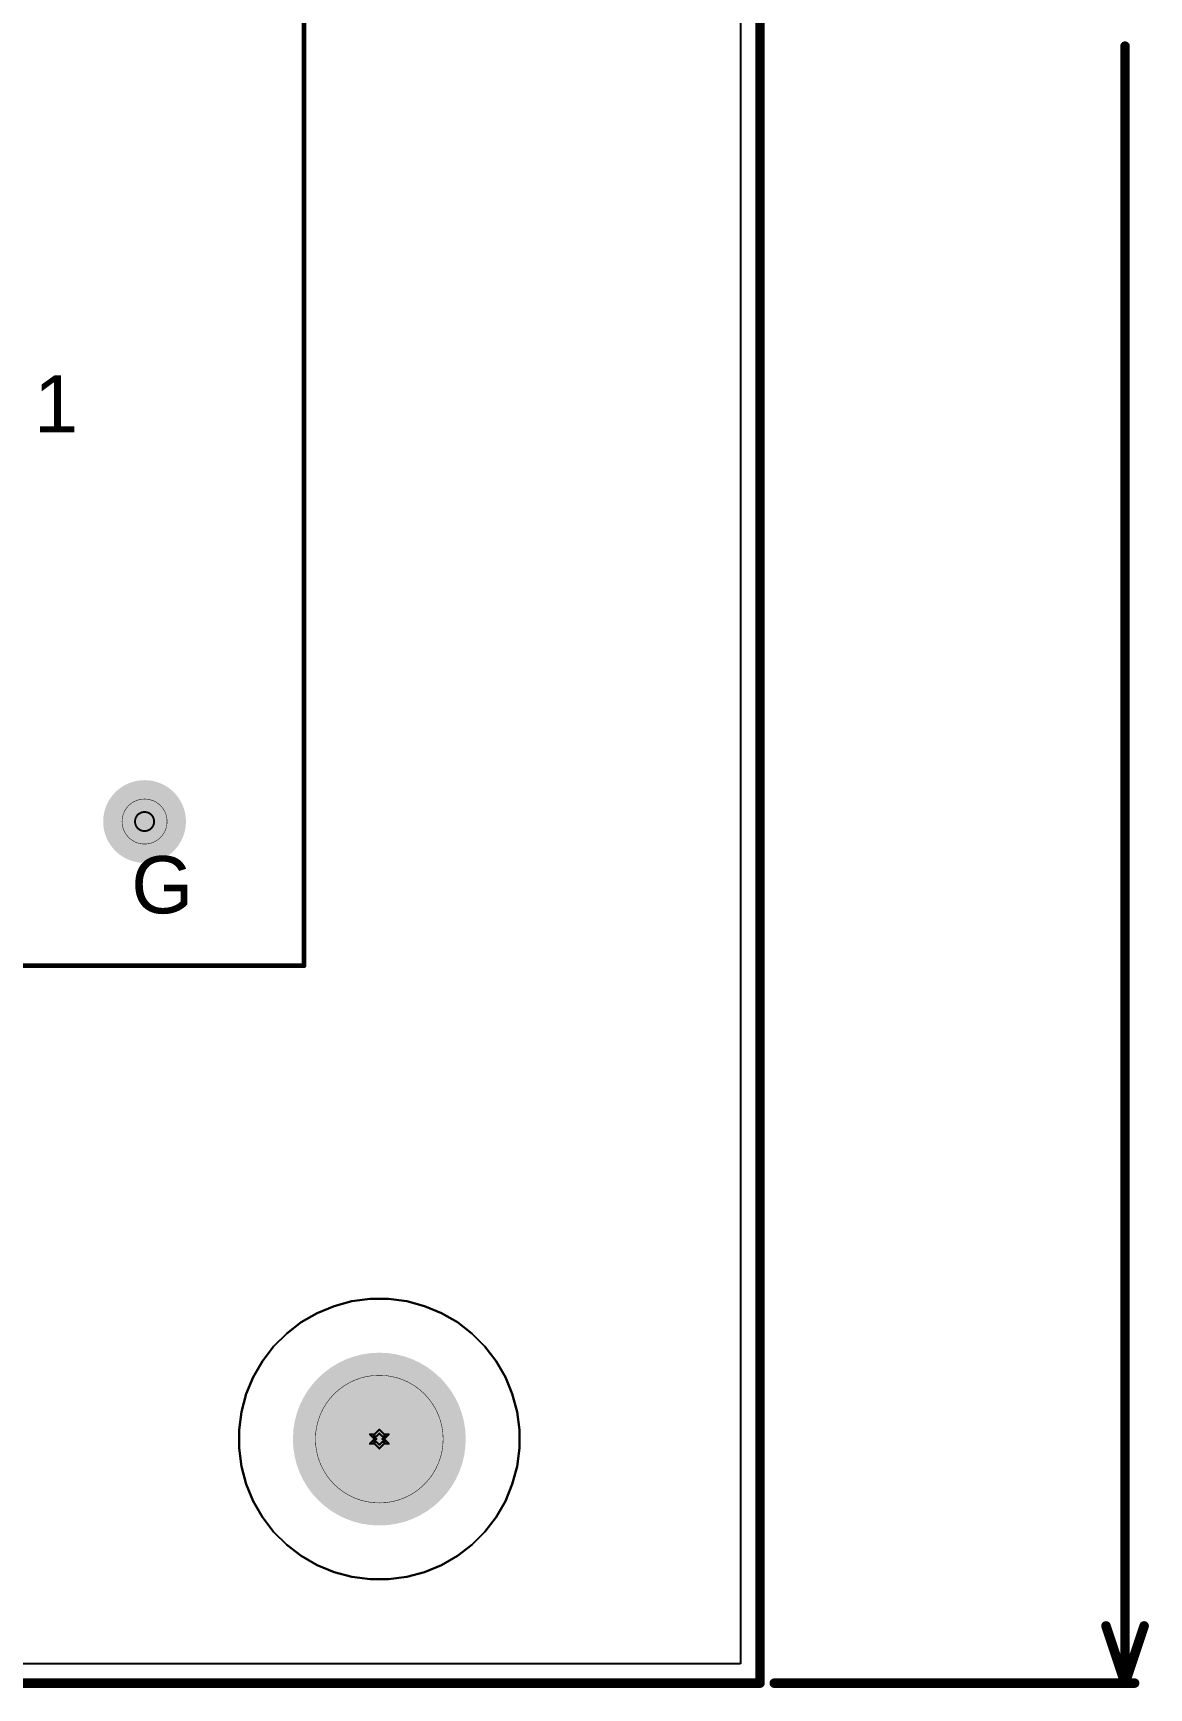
# Model space of a CAD drawing. Header units: inches. Extents: x 0 to 11.4, y 0 to 6.8.
# Drawn here: x 4.957 to 6.127, y -0.005 to 1.73 of the extents above; entities that cross this region are included whole.
import ezdxf

# ---------------------------------------------------------------- set-up
doc = ezdxf.new("R2010")
doc.units = ezdxf.units.IN
doc.header["$MEASUREMENT"] = 0
for name, color, linetype in [('Board Outline', 216, 'Continuous'), ('Bottom Layer', 5, 'Continuous'), ('Bottom Solder', 6, 'Continuous'), ('Dimension', 6, 'Continuous'), ('Drill Drawing', 1, 'Continuous'), ('Multi-Layer', 9, 'Continuous'), ('Pad Holes', 156, 'Continuous'), ('Top Layer', 1, 'Continuous'), ('Top Overlay', 2, 'Continuous'), ('Top Solder', 216, 'Continuous')]:
    doc.layers.add(name, color=color, linetype=linetype)
doc.styles.add('Arial', font='', dxfattribs={"height": 0.2})
doc.styles.get('Arial').set_extended_font_data('Arial')

# ---------------------------------------------------------------- blocks, each defined once
blk = doc.blocks.new('NC5FBV_B_59')
at = {"layer": 'Bottom Layer'}
h = blk.add_hatch(color=5, dxfattribs=at)
edge = h.paths.add_edge_path()
edge.add_arc((-0.15, 0.05), 0.0394, 0, 360)
h = blk.add_hatch(color=5, dxfattribs=at)
edge = h.paths.add_edge_path()
edge.add_arc((0.15, 0.025), 0.0394, 0, 360)
h = blk.add_hatch(color=5, dxfattribs=at)
edge = h.paths.add_edge_path()
edge.add_arc((-0.125, -0.1), 0.0394, 0, 360)
h = blk.add_hatch(color=5, dxfattribs=at)
edge = h.paths.add_edge_path()
edge.add_arc((0.125, -0.1), 0.0394, 0, 360)
h = blk.add_hatch(color=5, dxfattribs=at)
edge = h.paths.add_edge_path()
edge.add_arc((0, -0.175), 0.0394, 0, 360)
h = blk.add_hatch(color=5, dxfattribs=at)
edge = h.paths.add_edge_path()
edge.add_arc((0.325, -0.4), 0.0394, 0, 360)
at = {"layer": 'Bottom Solder'}
h = blk.add_hatch(color=6, dxfattribs=at)
edge = h.paths.add_edge_path()
edge.add_arc((-0.15, 0.05), 0.0434, 0, 360)
h = blk.add_hatch(color=6, dxfattribs=at)
edge = h.paths.add_edge_path()
edge.add_arc((0.15, 0.025), 0.0434, 0, 360)
h = blk.add_hatch(color=6, dxfattribs=at)
edge = h.paths.add_edge_path()
edge.add_arc((-0.125, -0.1), 0.0434, 0, 360)
h = blk.add_hatch(color=6, dxfattribs=at)
edge = h.paths.add_edge_path()
edge.add_arc((0.125, -0.1), 0.0434, 0, 360)
h = blk.add_hatch(color=6, dxfattribs=at)
edge = h.paths.add_edge_path()
edge.add_arc((0, -0.175), 0.0434, 0, 360)
h = blk.add_hatch(color=6, dxfattribs=at)
edge = h.paths.add_edge_path()
edge.add_arc((0.325, -0.4), 0.0434, 0, 360)
at = {"layer": 'Multi-Layer'}
h = blk.add_hatch(color=9, dxfattribs=at)
edge = h.paths.add_edge_path()
edge.add_arc((-0.15, 0.05), 0.0394, 0, 360)
h = blk.add_hatch(color=9, dxfattribs=at)
edge = h.paths.add_edge_path()
edge.add_arc((0.15, 0.025), 0.0394, 0, 360)
h = blk.add_hatch(color=9, dxfattribs=at)
edge = h.paths.add_edge_path()
edge.add_arc((-0.125, -0.1), 0.0394, 0, 360)
h = blk.add_hatch(color=9, dxfattribs=at)
edge = h.paths.add_edge_path()
edge.add_arc((0.125, -0.1), 0.0394, 0, 360)
h = blk.add_hatch(color=9, dxfattribs=at)
edge = h.paths.add_edge_path()
edge.add_arc((0, -0.175), 0.0394, 0, 360)
h = blk.add_hatch(color=9, dxfattribs=at)
edge = h.paths.add_edge_path()
edge.add_arc((0.325, -0.4), 0.0394, 0, 360)
at = {"layer": 'Pad Holes'}
h = blk.add_hatch(color=7, dxfattribs=at)
edge = h.paths.add_edge_path()
edge.add_arc((-0.15, 0.05), 0.0236, 0, 360)
h = blk.add_hatch(color=7, dxfattribs=at)
edge = h.paths.add_edge_path()
edge.add_arc((0.15, 0.025), 0.0236, 0, 360)
h = blk.add_hatch(color=7, dxfattribs=at)
edge = h.paths.add_edge_path()
edge.add_arc((-0.125, -0.1), 0.0236, 0, 360)
h = blk.add_hatch(color=7, dxfattribs=at)
edge = h.paths.add_edge_path()
edge.add_arc((0.125, -0.1), 0.0236, 0, 360)
h = blk.add_hatch(color=7, dxfattribs=at)
edge = h.paths.add_edge_path()
edge.add_arc((0, -0.175), 0.0236, 0, 360)
h = blk.add_hatch(color=7, dxfattribs=at)
edge = h.paths.add_edge_path()
edge.add_arc((0.325, -0.4), 0.0236, 0, 360)
at = {"layer": 'Top Layer'}
h = blk.add_hatch(color=1, dxfattribs=at)
edge = h.paths.add_edge_path()
edge.add_arc((-0.15, 0.05), 0.0394, 0, 360)
h = blk.add_hatch(color=1, dxfattribs=at)
edge = h.paths.add_edge_path()
edge.add_arc((0.15, 0.025), 0.0394, 0, 360)
h = blk.add_hatch(color=1, dxfattribs=at)
edge = h.paths.add_edge_path()
edge.add_arc((-0.125, -0.1), 0.0394, 0, 360)
h = blk.add_hatch(color=1, dxfattribs=at)
edge = h.paths.add_edge_path()
edge.add_arc((0.125, -0.1), 0.0394, 0, 360)
h = blk.add_hatch(color=1, dxfattribs=at)
edge = h.paths.add_edge_path()
edge.add_arc((0, -0.175), 0.0394, 0, 360)
h = blk.add_hatch(color=1, dxfattribs=at)
edge = h.paths.add_edge_path()
edge.add_arc((0.325, -0.4), 0.0394, 0, 360)
at = {"layer": 'Top Solder'}
h = blk.add_hatch(color=216, dxfattribs=at)
edge = h.paths.add_edge_path()
edge.add_arc((-0.15, 0.05), 0.0434, 0, 360)
h = blk.add_hatch(color=216, dxfattribs=at)
edge = h.paths.add_edge_path()
edge.add_arc((0.15, 0.025), 0.0434, 0, 360)
h = blk.add_hatch(color=216, dxfattribs=at)
edge = h.paths.add_edge_path()
edge.add_arc((-0.125, -0.1), 0.0434, 0, 360)
h = blk.add_hatch(color=216, dxfattribs=at)
edge = h.paths.add_edge_path()
edge.add_arc((0.125, -0.1), 0.0434, 0, 360)
h = blk.add_hatch(color=216, dxfattribs=at)
edge = h.paths.add_edge_path()
edge.add_arc((0, -0.175), 0.0434, 0, 360)
h = blk.add_hatch(color=216, dxfattribs=at)
edge = h.paths.add_edge_path()
edge.add_arc((0.325, -0.4), 0.0434, 0, 360)
at = {"layer": 'Top Overlay', "const_width": 0.005}
for points in [[(-0.4921, -0.5512), (-0.4921, 0.6549)], [(-0.4921, 0.6549), (0.4921, 0.6549)], [(0.4921, -0.5512), (0.4921, 0.6549)], [(-0.4921, -0.5512), (0.4921, -0.5512)]]:
    blk.add_lwpolyline(points, dxfattribs=at)
at = {"layer": 'Top Overlay', "const_width": 0.0025}
for points in [[(-0.4934, 0.6549, 1), (-0.4909, 0.6549, 1)], [(-0.4934, 0.6549, 1), (-0.4909, 0.6549, 1)], [(0.4908, 0.6549, 1), (0.4933, 0.6549, 1)], [(0.4908, 0.6549, 1), (0.4933, 0.6549, 1)], [(-0.4934, -0.5512, 1), (-0.4909, -0.5512, 1)], [(-0.4934, -0.5512, 1), (-0.4909, -0.5512, 1)], [(0.4908, -0.5512, 1), (0.4933, -0.5512, 1)], [(0.4908, -0.5512, 1), (0.4933, -0.5512, 1)]]:
    blk.add_lwpolyline(points, format="xyb", close=True, dxfattribs=at)
at = {"layer": 'Top Overlay', "style": 'Arial'}
for s, p in [('5', (-0.229, 0.0277)), ('1', (0.209, 0.008)), ('G', (0.311, -0.4963))]:
    blk.add_text(s, height=0.06, rotation=360, dxfattribs=at).set_placement(p)

msp = doc.modelspace()

# ---------------------------------------------------------------- hatches: boundary and pattern name
at = {"layer": 'Bottom Layer'}
h = msp.add_hatch(color=5, dxfattribs=at)
edge = h.paths.add_edge_path()
edge.add_arc((5.3203, 0.2559), 0.0866, 0, 360)
at = {"layer": 'Bottom Solder'}
h = msp.add_hatch(color=6, dxfattribs=at)
edge = h.paths.add_edge_path()
edge.add_arc((5.3203, 0.2559), 0.0906, 0, 360)
at = {"layer": 'Multi-Layer'}
h = msp.add_hatch(color=9, dxfattribs=at)
edge = h.paths.add_edge_path()
edge.add_arc((5.3203, 0.2559), 0.0866, 0, 360)
at = {"layer": 'Pad Holes'}
h = msp.add_hatch(color=7, dxfattribs=at)
edge = h.paths.add_edge_path()
edge.add_arc((5.3203, 0.2559), 0.0669, 0, 360)
at = {"layer": 'Top Layer'}
h = msp.add_hatch(color=1, dxfattribs=at)
edge = h.paths.add_edge_path()
edge.add_arc((5.3203, 0.2559), 0.0866, 0, 360)
at = {"layer": 'Top Solder'}
h = msp.add_hatch(color=216, dxfattribs=at)
edge = h.paths.add_edge_path()
edge.add_arc((5.3203, 0.2559), 0.0906, 0, 360)

# ---------------------------------------------------------------- linework, layer by layer
at = {"layer": 'Board Outline', "const_width": 0.01}
for points in [[(5.7193, 0), (5.7193, 3.937)], [(0, 0), (5.7193, 0)]]:
    msp.add_lwpolyline(points, dxfattribs=at)
at = {"layer": 'Board Outline', "const_width": 0.005}
msp.add_lwpolyline([(5.7168, 0, 1), (5.7218, 0, 1)], format="xyb", close=True, dxfattribs=at)
msp.add_lwpolyline([(5.7168, 0, 1), (5.7218, 0, 1)], format="xyb", close=True, dxfattribs=at)
at = {"layer": 'Bottom Layer'}
for p, q in [((5.6989, 3.9166), (5.6989, 0.0204)), ((5.2915, 0.4004), (5.2729, 0.3954)), ((5.3106, 0.4029), (5.2915, 0.4004)), ((5.3299, 0.4029), (5.3106, 0.4029)), ((5.349, 0.4004), (5.3299, 0.4029)), ((5.3676, 0.3954), (5.349, 0.4004)), ((5.2551, 0.388), (5.2385, 0.3784)), ((5.2729, 0.3954), (5.2551, 0.388)), ((5.3854, 0.388), (5.3676, 0.3954)), ((5.4021, 0.3784), (5.3854, 0.388)), ((5.2232, 0.3666), (5.2095, 0.353)), ((5.2385, 0.3784), (5.2232, 0.3666)), ((5.4174, 0.3666), (5.4021, 0.3784)), ((5.431, 0.353), (5.4174, 0.3666)), ((5.2095, 0.353), (5.1978, 0.3377)), ((5.4427, 0.3377), (5.431, 0.353)), ((5.1978, 0.3377), (5.1882, 0.321)), ((5.4524, 0.321), (5.4427, 0.3377)), ((5.1882, 0.321), (5.1808, 0.3032)), ((5.4597, 0.3032), (5.4524, 0.321)), ((5.1808, 0.3032), (5.1758, 0.2846)), ((5.4647, 0.2846), (5.4597, 0.3032)), ((5.1758, 0.2846), (5.1733, 0.2655)), ((5.4672, 0.2655), (5.4647, 0.2846)), ((5.1733, 0.2655), (5.1733, 0.2463)), ((5.4672, 0.2463), (5.4672, 0.2655)), ((5.1733, 0.2463), (5.1758, 0.2272)), ((5.4647, 0.2272), (5.4672, 0.2463)), ((5.1758, 0.2272), (5.1808, 0.2086)), ((5.4597, 0.2086), (5.4647, 0.2272)), ((5.1808, 0.2086), (5.1882, 0.1908)), ((5.4524, 0.1908), (5.4597, 0.2086)), ((5.1882, 0.1908), (5.1978, 0.1741)), ((5.1978, 0.1741), (5.2095, 0.1588)), ((5.431, 0.1588), (5.4427, 0.1741)), ((5.4427, 0.1741), (5.4524, 0.1908)), ((5.2095, 0.1588), (5.2232, 0.1452)), ((5.4174, 0.1452), (5.431, 0.1588)), ((5.2232, 0.1452), (5.2385, 0.1335)), ((5.4021, 0.1335), (5.4174, 0.1452)), ((5.2385, 0.1335), (5.2551, 0.1238)), ((5.2551, 0.1238), (5.2729, 0.1164)), ((5.3676, 0.1164), (5.3854, 0.1238)), ((5.3854, 0.1238), (5.4021, 0.1335)), ((5.2729, 0.1164), (5.2915, 0.1115)), ((5.2915, 0.1115), (5.3106, 0.1089)), ((5.3106, 0.1089), (5.3299, 0.1089)), ((5.3299, 0.1089), (5.349, 0.1115)), ((5.349, 0.1115), (5.3676, 0.1164)), ((5.6989, 0.0204), (0.0204, 0.0204))]:
    msp.add_line(p, q, dxfattribs=at)
at = {"layer": 'Dimension'}
for points, const_width in [([(5.7193, 0), (5.7193, 3.937)], 0.0005), ([(6.102, 0), (6.102, 1.7166)], 0.01), ([(6.082, 0.06), (6.102, 0)], 0.01), ([(6.102, 0), (6.122, 0.06)], 0.01), ([(0, 0), (5.7193, 0)], 0.0005), ([(5.7343, 0), (6.112, 0)], 0.01)]:
    msp.add_lwpolyline(points, dxfattribs=dict(at, const_width=const_width))
for points, const_width in [([(6.0995, 1.7166, 1), (6.1045, 1.7166, 1)], 0.005), ([(5.0978, 0.9035, 1), (5.0506, 0.9035, 1)], 0.0005), ([(5.0505, 0.9035, 1), (5.0507, 0.9035, 1)], 0.00025), ([(5.0977, 0.9035, 1), (5.098, 0.9035, 1)], 0.00025), ([(5.3872, 0.2559, 1), (5.2533, 0.2559, 1)], 0.0005), ([(5.2532, 0.2559, 1), (5.2535, 0.2559, 1)], 0.00025), ([(5.3871, 0.2559, 1), (5.3873, 0.2559, 1)], 0.00025), ([(6.0795, 0.06, 1), (6.0845, 0.06, 1)], 0.005), ([(6.1195, 0.06, 1), (6.1245, 0.06, 1)], 0.005), ([(5.7192, 0, 1), (5.7194, 0, 1)], 0.00025), ([(5.7192, 0, 1), (5.7194, 0, 1)], 0.00025), ([(5.7318, 0, 1), (5.7368, 0, 1)], 0.005), ([(6.0995, 0, 1), (6.1045, 0, 1)], 0.005), ([(6.0995, 0, 1), (6.1045, 0, 1)], 0.005), ([(6.0995, 0, 1), (6.1045, 0, 1)], 0.005), ([(6.1095, 0, 1), (6.1145, 0, 1)], 0.005)]:
    msp.add_lwpolyline(points, format="xyb", close=True, dxfattribs=dict(at, const_width=const_width))
at = {"layer": 'Drill Drawing'}
for points, const_width in [([(5.0842, 0.9035, 1), (5.0642, 0.9035, 1)], 0.002), ([(5.0637, 0.9035, 1), (5.0647, 0.9035, 1)], 0.001), ([(5.0837, 0.9035, 1), (5.0847, 0.9035, 1)], 0.001), ([(5.3098, 0.2609, 1), (5.3108, 0.2609, 1)], 0.001), ([(5.3098, 0.2609, 1), (5.3108, 0.2609, 1)], 0.001), ([(5.3148, 0.2609, 1), (5.3158, 0.2609, 1)], 0.001), ([(5.3148, 0.2609, 1), (5.3158, 0.2609, 1)], 0.001), ([(5.3198, 0.2659, 1), (5.3208, 0.2659, 1)], 0.001), ([(5.3198, 0.2659, 1), (5.3208, 0.2659, 1)], 0.001), ([(5.3198, 0.2619, 1), (5.3208, 0.2619, 1)], 0.001), ([(5.3198, 0.2619, 1), (5.3208, 0.2619, 1)], 0.001), ([(5.3248, 0.2609, 1), (5.3258, 0.2609, 1)], 0.001), ([(5.3248, 0.2609, 1), (5.3258, 0.2609, 1)], 0.001), ([(5.3298, 0.2609, 1), (5.3308, 0.2609, 1)], 0.001), ([(5.3298, 0.2609, 1), (5.3308, 0.2609, 1)], 0.001), ([(5.3098, 0.2509, 1), (5.3108, 0.2509, 1)], 0.001), ([(5.3098, 0.2509, 1), (5.3108, 0.2509, 1)], 0.001), ([(5.3138, 0.2589, 1), (5.3148, 0.2589, 1)], 0.001), ([(5.3138, 0.2589, 1), (5.3148, 0.2589, 1)], 0.001), ([(5.3138, 0.2529, 1), (5.3148, 0.2529, 1)], 0.001), ([(5.3138, 0.2529, 1), (5.3148, 0.2529, 1)], 0.001), ([(5.3148, 0.2559, 1), (5.3158, 0.2559, 1)], 0.001), ([(5.3148, 0.2559, 1), (5.3158, 0.2559, 1)], 0.001), ([(5.3148, 0.2509, 1), (5.3158, 0.2509, 1)], 0.001), ([(5.3148, 0.2509, 1), (5.3158, 0.2509, 1)], 0.001), ([(5.3168, 0.2589, 1), (5.3178, 0.2589, 1)], 0.001), ([(5.3168, 0.2589, 1), (5.3178, 0.2589, 1)], 0.001), ([(5.3168, 0.2559, 1), (5.3178, 0.2559, 1)], 0.001), ([(5.3168, 0.2559, 1), (5.3178, 0.2559, 1)], 0.001), ([(5.3168, 0.2529, 1), (5.3178, 0.2529, 1)], 0.001), ([(5.3168, 0.2529, 1), (5.3178, 0.2529, 1)], 0.001), ([(5.3198, 0.2499, 1), (5.3208, 0.2499, 1)], 0.001), ([(5.3198, 0.2499, 1), (5.3208, 0.2499, 1)], 0.001), ([(5.3198, 0.2459, 1), (5.3208, 0.2459, 1)], 0.001), ([(5.3198, 0.2459, 1), (5.3208, 0.2459, 1)], 0.001), ([(5.3228, 0.2589, 1), (5.3238, 0.2589, 1)], 0.001), ([(5.3228, 0.2589, 1), (5.3238, 0.2589, 1)], 0.001), ([(5.3228, 0.2559, 1), (5.3238, 0.2559, 1)], 0.001), ([(5.3228, 0.2559, 1), (5.3238, 0.2559, 1)], 0.001), ([(5.3228, 0.2529, 1), (5.3238, 0.2529, 1)], 0.001), ([(5.3228, 0.2529, 1), (5.3238, 0.2529, 1)], 0.001), ([(5.3248, 0.2559, 1), (5.3258, 0.2559, 1)], 0.001), ([(5.3248, 0.2559, 1), (5.3258, 0.2559, 1)], 0.001), ([(5.3248, 0.2509, 1), (5.3258, 0.2509, 1)], 0.001), ([(5.3248, 0.2509, 1), (5.3258, 0.2509, 1)], 0.001), ([(5.3258, 0.2589, 1), (5.3268, 0.2589, 1)], 0.001), ([(5.3258, 0.2589, 1), (5.3268, 0.2589, 1)], 0.001), ([(5.3258, 0.2529, 1), (5.3268, 0.2529, 1)], 0.001), ([(5.3258, 0.2529, 1), (5.3268, 0.2529, 1)], 0.001), ([(5.3298, 0.2509, 1), (5.3308, 0.2509, 1)], 0.001), ([(5.3298, 0.2509, 1), (5.3308, 0.2509, 1)], 0.001)]:
    msp.add_lwpolyline(points, format="xyb", close=True, dxfattribs=dict(at, const_width=const_width))
at = {"layer": 'Drill Drawing', "const_width": 0.002}
for points in [[(5.3103, 0.2609), (5.3153, 0.2559)], [(5.3103, 0.2609), (5.3153, 0.2609)], [(5.3153, 0.2609), (5.3203, 0.2659)], [(5.3173, 0.2589), (5.3203, 0.2619)], [(5.3203, 0.2659), (5.3253, 0.2609)], [(5.3203, 0.2619), (5.3233, 0.2589)], [(5.3253, 0.2609), (5.3303, 0.2609)], [(5.3253, 0.2559), (5.3303, 0.2609)], [(5.3103, 0.2509), (5.3153, 0.2559)], [(5.3103, 0.2509), (5.3153, 0.2509)], [(5.3143, 0.2589), (5.3173, 0.2559)], [(5.3143, 0.2589), (5.3173, 0.2589)], [(5.3143, 0.2529), (5.3173, 0.2559)], [(5.3143, 0.2529), (5.3173, 0.2529)], [(5.3153, 0.2509), (5.3203, 0.2459)], [(5.3173, 0.2529), (5.3203, 0.2499)], [(5.3203, 0.2499), (5.3233, 0.2529)], [(5.3203, 0.2459), (5.3253, 0.2509)], [(5.3233, 0.2589), (5.3263, 0.2589)], [(5.3233, 0.2559), (5.3263, 0.2589)], [(5.3233, 0.2559), (5.3263, 0.2529)], [(5.3233, 0.2529), (5.3263, 0.2529)], [(5.3253, 0.2559), (5.3303, 0.2509)], [(5.3253, 0.2509), (5.3303, 0.2509)]]:
    msp.add_lwpolyline(points, dxfattribs=at)
at = {"layer": 'Multi-Layer'}
for p, q in [((5.2729, 0.3954), (5.2915, 0.4004)), ((5.2915, 0.4004), (5.3106, 0.4029)), ((5.3106, 0.4029), (5.3203, 0.4029)), ((5.3203, 0.4029), (5.3299, 0.4029)), ((5.3299, 0.4029), (5.349, 0.4004)), ((5.349, 0.4004), (5.3676, 0.3954)), ((5.2385, 0.3784), (5.2551, 0.388)), ((5.2551, 0.388), (5.2729, 0.3954)), ((5.3676, 0.3954), (5.3854, 0.388)), ((5.3854, 0.388), (5.4021, 0.3784)), ((5.2095, 0.353), (5.2232, 0.3666)), ((5.2232, 0.3666), (5.2385, 0.3784)), ((5.4021, 0.3784), (5.4174, 0.3666)), ((5.4174, 0.3666), (5.431, 0.353)), ((5.1978, 0.3377), (5.2095, 0.353)), ((5.431, 0.353), (5.4427, 0.3377)), ((5.1882, 0.321), (5.1978, 0.3377)), ((5.4427, 0.3377), (5.4524, 0.321)), ((5.1808, 0.3032), (5.1882, 0.321)), ((5.4524, 0.321), (5.4597, 0.3032)), ((5.1758, 0.2846), (5.1808, 0.3032)), ((5.4597, 0.3032), (5.4647, 0.2846)), ((5.1733, 0.2655), (5.1758, 0.2846)), ((5.4647, 0.2846), (5.4672, 0.2655)), ((5.1733, 0.2559), (5.1733, 0.2655)), ((5.4672, 0.2655), (5.4672, 0.2559)), ((5.1733, 0.2463), (5.1733, 0.2559)), ((5.1758, 0.2272), (5.1733, 0.2463)), ((5.4672, 0.2463), (5.4647, 0.2272)), ((5.4672, 0.2559), (5.4672, 0.2463)), ((5.1808, 0.2086), (5.1758, 0.2272)), ((5.4647, 0.2272), (5.4597, 0.2086)), ((5.1882, 0.1908), (5.1808, 0.2086)), ((5.4597, 0.2086), (5.4524, 0.1908)), ((5.1978, 0.1741), (5.1882, 0.1908)), ((5.2095, 0.1588), (5.1978, 0.1741)), ((5.4427, 0.1741), (5.431, 0.1588)), ((5.4524, 0.1908), (5.4427, 0.1741)), ((5.2232, 0.1452), (5.2095, 0.1588)), ((5.431, 0.1588), (5.4174, 0.1452)), ((5.2385, 0.1335), (5.2232, 0.1452)), ((5.4174, 0.1452), (5.4021, 0.1335)), ((5.2551, 0.1238), (5.2385, 0.1335)), ((5.2729, 0.1164), (5.2551, 0.1238)), ((5.3854, 0.1238), (5.3676, 0.1164)), ((5.4021, 0.1335), (5.3854, 0.1238)), ((5.2915, 0.1115), (5.2729, 0.1164)), ((5.3106, 0.1089), (5.2915, 0.1115)), ((5.3203, 0.1089), (5.3106, 0.1089)), ((5.3203, 0.1089), (5.3203, 0.1089)), ((5.3299, 0.1089), (5.3203, 0.1089)), ((5.349, 0.1115), (5.3299, 0.1089)), ((5.3676, 0.1164), (5.349, 0.1115))]:
    msp.add_line(p, q, dxfattribs=at)
at = {"layer": 'Top Layer'}
for p, q in [((5.6989, 3.9166), (5.6989, 0.0204)), ((5.2915, 0.4004), (5.2729, 0.3954)), ((5.3106, 0.4029), (5.2915, 0.4004)), ((5.3299, 0.4029), (5.3106, 0.4029)), ((5.349, 0.4004), (5.3299, 0.4029)), ((5.3676, 0.3954), (5.349, 0.4004)), ((5.2551, 0.388), (5.2385, 0.3784)), ((5.2729, 0.3954), (5.2551, 0.388)), ((5.3854, 0.388), (5.3676, 0.3954)), ((5.4021, 0.3784), (5.3854, 0.388)), ((5.2232, 0.3666), (5.2095, 0.353)), ((5.2385, 0.3784), (5.2232, 0.3666)), ((5.4174, 0.3666), (5.4021, 0.3784)), ((5.431, 0.353), (5.4174, 0.3666)), ((5.2095, 0.353), (5.1978, 0.3377)), ((5.4427, 0.3377), (5.431, 0.353)), ((5.1978, 0.3377), (5.1882, 0.321)), ((5.4524, 0.321), (5.4427, 0.3377)), ((5.1882, 0.321), (5.1808, 0.3032)), ((5.4597, 0.3032), (5.4524, 0.321)), ((5.1808, 0.3032), (5.1758, 0.2846)), ((5.4647, 0.2846), (5.4597, 0.3032)), ((5.1758, 0.2846), (5.1733, 0.2655)), ((5.4672, 0.2655), (5.4647, 0.2846)), ((5.1733, 0.2655), (5.1733, 0.2463)), ((5.4672, 0.2463), (5.4672, 0.2655)), ((5.1733, 0.2463), (5.1758, 0.2272)), ((5.4647, 0.2272), (5.4672, 0.2463)), ((5.1758, 0.2272), (5.1808, 0.2086)), ((5.4597, 0.2086), (5.4647, 0.2272)), ((5.1808, 0.2086), (5.1882, 0.1908)), ((5.4524, 0.1908), (5.4597, 0.2086)), ((5.1882, 0.1908), (5.1978, 0.1741)), ((5.1978, 0.1741), (5.2095, 0.1588)), ((5.431, 0.1588), (5.4427, 0.1741)), ((5.4427, 0.1741), (5.4524, 0.1908)), ((5.2095, 0.1588), (5.2232, 0.1452)), ((5.4174, 0.1452), (5.431, 0.1588)), ((5.2232, 0.1452), (5.2385, 0.1335)), ((5.4021, 0.1335), (5.4174, 0.1452)), ((5.2385, 0.1335), (5.2551, 0.1238)), ((5.2551, 0.1238), (5.2729, 0.1164)), ((5.3676, 0.1164), (5.3854, 0.1238)), ((5.3854, 0.1238), (5.4021, 0.1335)), ((5.2729, 0.1164), (5.2915, 0.1115)), ((5.2915, 0.1115), (5.3106, 0.1089)), ((5.3106, 0.1089), (5.3299, 0.1089)), ((5.3299, 0.1089), (5.349, 0.1115)), ((5.349, 0.1115), (5.3676, 0.1164)), ((5.6989, 0.0204), (0.0204, 0.0204))]:
    msp.add_line(p, q, dxfattribs=at)

# ---------------------------------------------------------------- block references
msp.add_blockref('NC5FBV_B_59', (4.7492, 1.3035))

doc.saveas('drawing.dxf')
